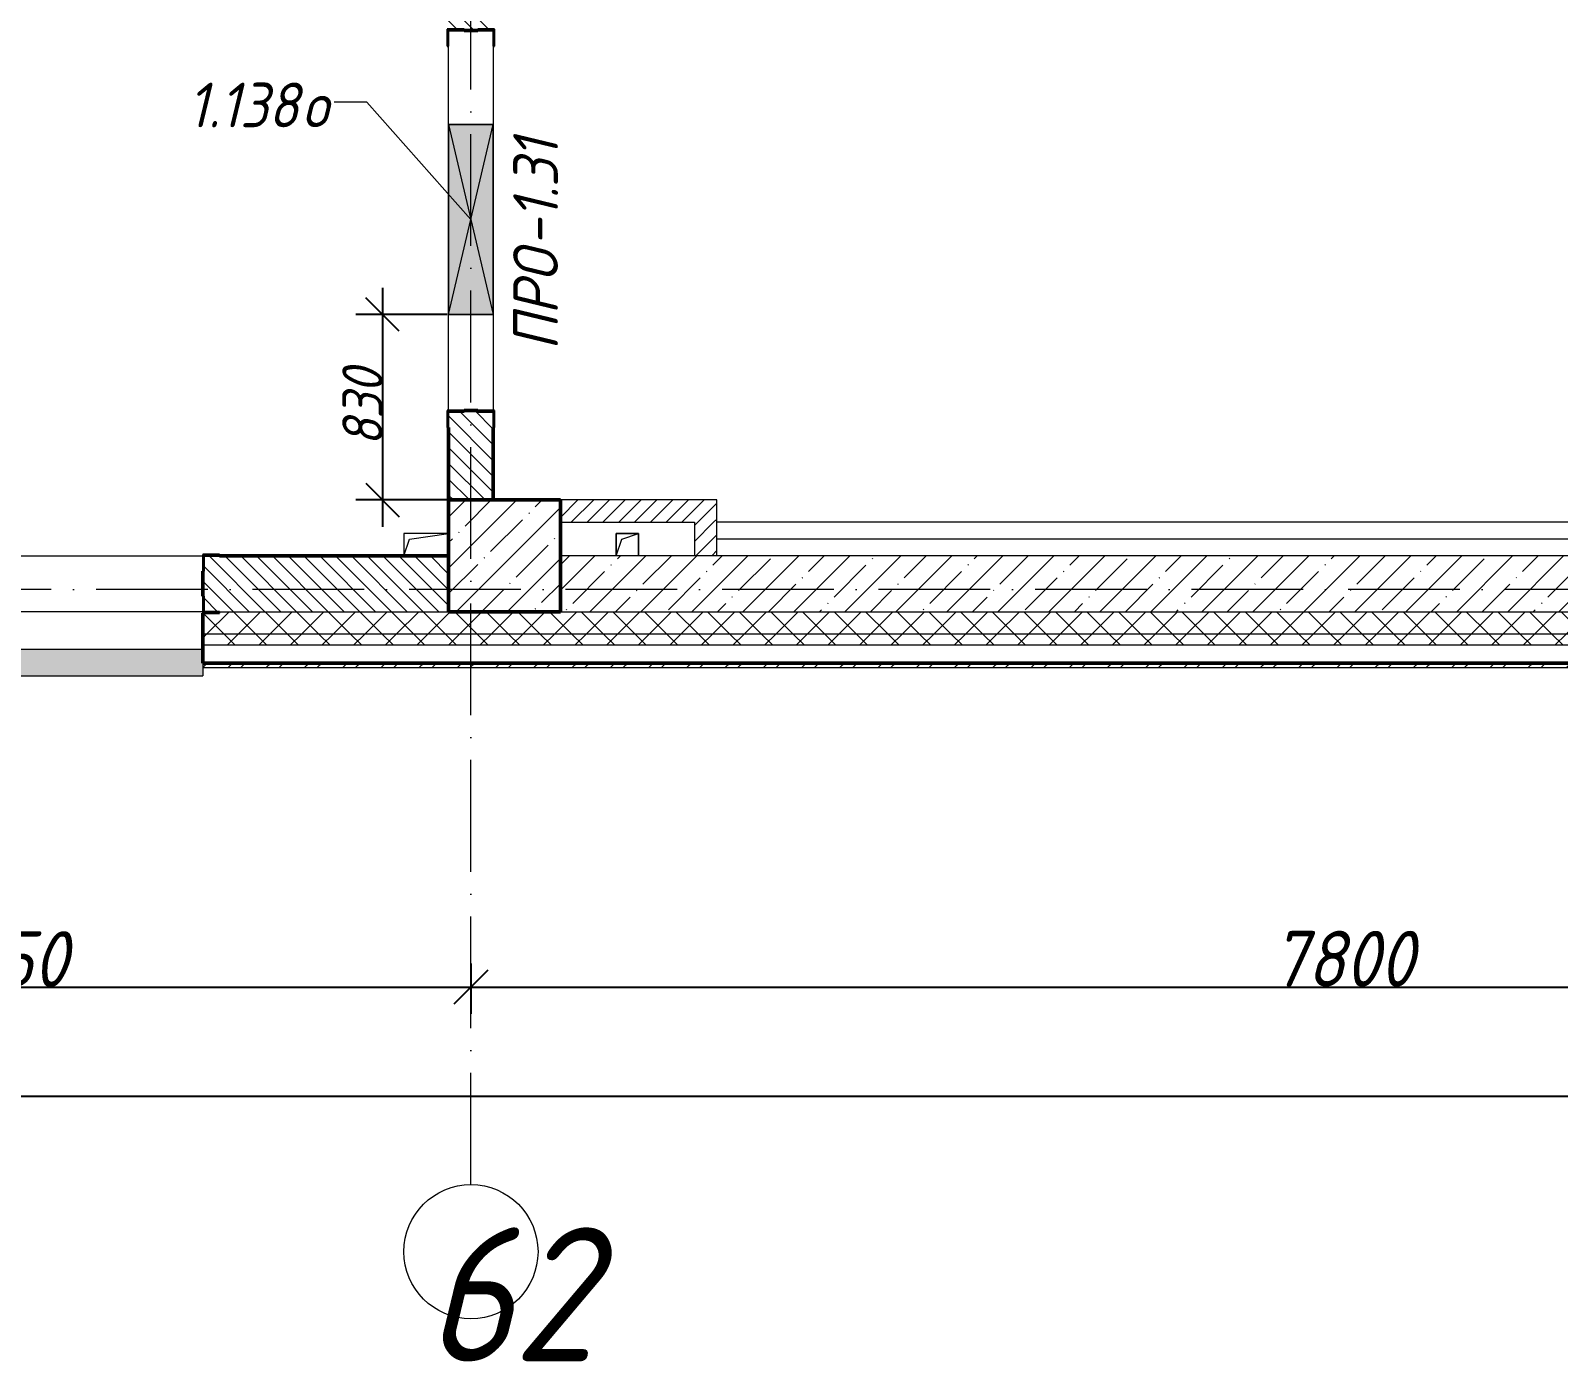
# Model space of a CAD drawing. Header units: millimetres. Extents: x -12989 to 629078, y -109036 to 555275.
# Drawn here: x 604393 to 611228, y 260618 to 266573 of the extents above; entities that cross this region are included whole.
import ezdxf

# ---------------------------------------------------------------- set-up
doc = ezdxf.new("R2010")
doc.units = ezdxf.units.MM
doc.linetypes.add('50_200_ШТРИХ_1Т_ш5_п1_п1_', pattern=[700, 500, -100, 0, -100])
for name, color, linetype, lineweight in [('A-____-____-DIMS', 7, 'Continuous', 9), ('A-DETL-____-OTLN-4', 7, 'Continuous', 18), ('A-DETL-GENF-OTLN', 7, 'Continuous', 9), ('A-FLOR-____-OTLN', 7, 'Continuous', 9), ('A-GENM-____-IDEN', 7, 'Continuous', 9), ('A-GENM-____-MCUT', 7, 'Continuous', 25), ('A-GENM-____-OTLN', 7, 'Continuous', 9), ('A-GENM-____-OTLN-1', 7, 'Continuous', 25), ('A-GLAZ-____-IDEN', 7, 'Continuous', 9), ('A-GLAZ-____-OTLN', 7, 'Continuous', 9), ('A-WALL-____-MCUT-1', 7, 'Continuous', 9), ('A-WALL-____-MCUT-2', 7, 'Continuous', 50), ('A-WALL-____-MCUT-3', 7, 'Continuous', 9), ('A-WALL-____-OTLN', 7, 'Continuous', 9), ('A-WALL-____-PATT-1', 7, 'Continuous', 9), ('A-WALL-FNSH-MCUT-1', 7, 'Continuous', 9), ('I-WALL-____-OTLN', 7, 'Continuous', 9), ('S-COLS-____-MCUT', 7, 'Continuous', 50), ('S-COLS-____-OTLN', 7, 'Continuous', 9), ('S-GRID-____-IDEN', 7, 'Continuous', 9), ('S-GRID-____-OTLN-1', 7, '50_200_ШТРИХ_1Т_ш5_п1_п1_', 9)]:
    doc.layers.add(name, color=color, linetype=linetype, lineweight=lineweight)
doc.layers.add('A-GLAZ-____-OTLN-1', color=7, linetype='Continuous', lineweight=9, true_color=0xc0c0c0)
doc.styles.add('ISOCPEUR_I', font='isocpeui.ttf', dxfattribs={"width": 0.9, "height": 2.5})
doc.styles.add('ISOCPEUR_I_10', font='isocpeui.ttf', dxfattribs={"width": 0.9, "height": 180})
doc.styles.add('ISOCPEUR_I_9', font='isocpeui.ttf', dxfattribs={"width": 0.9, "height": 250})
doc.dimstyles.new('ISO-1_8_0_9К_СРЕДНИЙ_Кладочные_3', dxfattribs={"dimscale": 304.8, "dimtxt": 179.276612, "dimasz": 0.492126, "dimexe": 0.393701, "dimexo": 0, "dimgap": 0, "dimtad": 1, "dimdec": 3, "dimrnd": 0.001, "dimdsep": 46, "dimtxsty": 'ISOCPEUR_I_10', "dimblk1": 'OBLIQUE', "dimblk2": 'OBLIQUE', "dimsah": 1, "dimcen": 0.09, "dimdle": 0.393701, "dimazin": 0, "dimtfac": 1, "dimtdec": 4, "dimtix": 1, "dimtmove": 0, "dimatfit": 3, "dimfxl": 1, "dimtvp": 1, "dimtolj": 1, "dimtzin": 0, "dimarcsym": 2})
doc.dimstyles.new('ISO-2_5_0_9К_БОЛЬШОЙ_ОСИ', dxfattribs={"dimscale": 304.8, "dimtxt": 248.995294, "dimasz": 0.492126, "dimexe": 0.393701, "dimexo": 0, "dimgap": 0, "dimtad": 1, "dimdec": 0, "dimzin": 0, "dimdsep": 46, "dimtxsty": 'ISOCPEUR_I_9', "dimblk1": 'OBLIQUE', "dimblk2": 'OBLIQUE', "dimsah": 1, "dimcen": 0.09, "dimdle": 0.393701, "dimazin": 0, "dimtfac": 1, "dimtdec": 4, "dimtix": 1, "dimtmove": 0, "dimatfit": 3, "dimfxl": 1, "dimtvp": 1, "dimtolj": 1, "dimtzin": 0, "dimarcsym": 2})
pattern_1 = [(135, (513013.31, 265891.49), (-35.35534, -35.35534), [])]
pattern_2 = [(45, (513013.31, 265891.49), (-35.35534, 35.35534), [])]
pattern_3 = [(45, (513013.31, 265891.49), (-70.71068, 70.71068), []), (135, (513013.31, 265891.49), (-70.71068, -70.71068), [])]

# ---------------------------------------------------------------- blocks, each defined once
blk = doc.blocks.new('BSC_Колонна _Прямоугольная - 500х500-V28-АР1_План отверстий 1 этажа в осях 1-64_А-ГГ')
at = {"layer": 'S-COLS-____-OTLN'}
h = blk.add_hatch(dxfattribs=at)
h.set_pattern_fill('FP_60', color=256, style=0, pattern_type=2)
h.set_pattern_definition([(45, (-93500, 1668.96), (-114.04925, 114.04925), []), (45, (-93385.95, 1668.96), (-114.04925, 114.04925), [201.613, -40.323, 3.353, -36.97])])
h.paths.add_polyline_path([(-250, -250), (250, -250), (250, 250), (-250, 250)], flags=0)
at = {"layer": 'S-COLS-____-MCUT'}
for p, q in [((250, 250), (-250, 250)), ((-250, 250), (-250, -250)), ((250, -250), (250, 250)), ((-250, -250), (250, -250))]:
    blk.add_line(p, q, dxfattribs=at)
blk = doc.blocks.new('Фахверк_СКБ_Уголок - 200_4010-27904266-АР1_План отверстий 1 этажа в осях 1-64_А-ГГ')
at = {"layer": 'A-GENM-____-MCUT'}
for p, q in [((125, 156), (50, 156)), ((50, 156), (50, 150)), ((50, 150), (119, 150)), ((119, 150), (119, 81)), ((125, 81), (125, 156)), ((119, 81), (125, 81)), ((125, 19), (119, 19)), ((119, 19), (119, -50)), ((125, -56), (125, 19)), ((119, -50), (50, -50)), ((50, -50), (50, -56)), ((50, -56), (125, -56))]:
    blk.add_line(p, q, dxfattribs=at)
blk = doc.blocks.new('Фахверк_СКБ_Уголок - 250_2700-27497298-АР1_План отверстий 1 этажа в осях 1-64_А-ГГ')
at = {"layer": 'A-GENM-____-MCUT'}
for p, q in [((200, 181), (125, 181)), ((125, 181), (125, 106)), ((131, 106), (131, 175)), ((131, 175), (200, 175)), ((200, 175), (200, 181)), ((125, 106), (131, 106)), ((131, -6), (125, -6)), ((125, -6), (125, -81)), ((131, -75), (131, -6)), ((125, -81), (200, -81)), ((200, -75), (131, -75)), ((200, -81), (200, -75))]:
    blk.add_line(p, q, dxfattribs=at)
blk = doc.blocks.new('154_Стойка_СКБ_Уголок - СМ-2530_200-28346319-АР1_План отверстий 1 этажа в осях 1-64_А-ГГ')
at = {"layer": 'A-GENM-____-MCUT'}
for p, q in [((125, 156), (125, 81)), ((200, 156), (125, 156)), ((131, 81), (131, 150)), ((131, 150), (200, 150)), ((200, 150), (200, 156)), ((125, 81), (131, 81)), ((131, 19), (125, 19)), ((125, 19), (125, -56)), ((131, -50), (131, 19)), ((125, -56), (200, -56)), ((200, -50), (131, -50)), ((200, -56), (200, -50))]:
    blk.add_line(p, q, dxfattribs=at)
blk = doc.blocks.new('AR_Отверстие прямоугольное _в плите_ - AR_Отверстие прямоугольное _в плите_-30459868-АР1_План отверстий 1 этажа в осях 1-64_А-ГГ')
at = {"layer": 'A-GENM-____-OTLN'}
for p, q in [((50, 50), (-50, 50)), ((-50, 50), (-50, -50)), ((-50, -50), (-25, 25)), ((-25, 25), (50, 50)), ((50, -50), (50, 50))]:
    blk.add_line(p, q, dxfattribs=at)
blk = doc.blocks.new('AR_Отверстие прямоугольное _в плите_ - AR_Отверстие прямоугольное _в плите_-30511715-АР1_План отверстий 1 этажа в осях 1-64_А-ГГ')
at = {"layer": 'A-GENM-____-OTLN'}
for p, q in [((100, 50), (-100, 50)), ((-100, 50), (-100, -50)), ((-100, -50), (-75, 25)), ((-75, 25), (100, 50))]:
    blk.add_line(p, q, dxfattribs=at)
blk = doc.blocks.new('Отлив_СКБ - Отлив витража_120_НВФ-V210-АР1_План отверстий 1 этажа в осях 1-64_А-ГГ')
at = {"layer": 'A-GLAZ-____-OTLN-1'}
for points in [[(0, -2), (1800, -2), (1800, 0), (0, 0)], [(51.1, -120), (1800, -120), (1800, -2), (0, -2), (0, -120)]]:
    blk.add_hatch(color=256, dxfattribs=at).paths.add_polyline_path(points, flags=0)
at = {"layer": 'A-GLAZ-____-OTLN'}
for p, q in [((0, 0), (1800, 0)), ((1800, -2), (0, -2)), ((0, -120), (0, -83)), ((0, -120), (1800, -120)), ((1800, -83), (1800, -120))]:
    blk.add_line(p, q, dxfattribs=at)
blk = doc.blocks.new('AR_Отверстие прямоугольное _в стене_ - AR_Отверстие прямоугольное _в стене__ОВ-36752766-АР1_План отверстий 1 этажа в осях 1-64_А-ГГ')
at = {"layer": 'A-GLAZ-____-OTLN'}
blk.add_hatch(color=256, dxfattribs=at).paths.add_polyline_path([(-425, -100), (425, -100), (425, 100), (-425, 100)], flags=0)
at = {"layer": 'A-DETL-GENF-OTLN'}
for p, q in [((-425, -100), (-425, 100)), ((-425, 100), (425, 100)), ((425, 100), (-425, -100)), ((-425, 100), (425, -100)), ((425, 100), (-425, 100)), ((-425, 100), (-425, -100)), ((425, 100), (425, -100)), ((425, -100), (425, 100)), ((425, -100), (-425, -100)), ((-425, -100), (425, -100))]:
    blk.add_line(p, q, dxfattribs=at)
blk = doc.blocks.new('Ось сетки - Круг_Ø6_00__ISO-2_5_0_9K_-25732049-АР1_План отверстий 1 этажа в осях 1-64_А-ГГ')
at = {"layer": 'S-GRID-____-IDEN'}
blk.add_circle((0, 0), 3, dxfattribs=at)
blk = doc.blocks.new('_Oblique')
at = {"color": 0, "linetype": 'ByBlock', "lineweight": -2}
blk.add_line((-0.5, -0.5), (0.5, 0.5), dxfattribs=at)
blk = doc.blocks.new('*D5761')
at = {"layer": 'A-____-____-DIMS', "color": 0, "lineweight": -2, "transparency": 16777216}
for p, q in [((602113.3, 262399), (602113.3, 262173)), ((606363.3, 262399), (606363.3, 262173)), ((601993.3, 262293), (606483.3, 262293))]:
    blk.add_line(p, q, dxfattribs=at)
at = {"layer": 'Defpoints', "color": 0, "transparency": 16777216}
for p in [(602113.3, 262399), (606363.3, 262399), (606363.3, 262293)]:
    blk.add_point(p, dxfattribs=at)
at = {"layer": 'A-____-____-DIMS', "color": 0, "lineweight": -2, "transparency": 16777216, "xscale": 150, "yscale": 150, "zscale": 150, "rotation": 180}
blk.add_blockref('_Oblique', (602113.3, 262293), dxfattribs=at)
at = {"layer": 'A-____-____-DIMS', "color": 0, "lineweight": -2, "transparency": 16777216, "xscale": 150, "yscale": 150, "zscale": 150}
blk.add_blockref('_Oblique', (606363.3, 262293), dxfattribs=at)
at = {"layer": 'A-____-____-DIMS', "color": 0, "transparency": 16777216, "insert": (604238.3, 262418), "char_height": 250, "width": 781.462, "attachment_point": 5, "style": 'ISOCPEUR_I_9'}
blk.add_mtext('\\A1;4250', dxfattribs=at)
blk = doc.blocks.new('*D5762')
at = {"layer": 'A-____-____-DIMS', "color": 0, "lineweight": -2, "transparency": 16777216}
for p, q in [((606363.3, 262399), (606363.3, 262173)), ((614163.3, 262399), (614163.3, 262173)), ((606243.3, 262293), (614283.3, 262293))]:
    blk.add_line(p, q, dxfattribs=at)
at = {"layer": 'Defpoints', "color": 0, "transparency": 16777216}
for p in [(606363.3, 262399), (614163.3, 262399), (614163.3, 262293)]:
    blk.add_point(p, dxfattribs=at)
at = {"layer": 'A-____-____-DIMS', "color": 0, "lineweight": -2, "transparency": 16777216, "xscale": 150, "yscale": 150, "zscale": 150, "rotation": 180}
blk.add_blockref('_Oblique', (606363.3, 262293), dxfattribs=at)
at = {"layer": 'A-____-____-DIMS', "color": 0, "lineweight": -2, "transparency": 16777216, "xscale": 150, "yscale": 150, "zscale": 150}
blk.add_blockref('_Oblique', (614163.3, 262293), dxfattribs=at)
at = {"layer": 'A-____-____-DIMS', "color": 0, "transparency": 16777216, "insert": (610263.3, 262419.6), "char_height": 250, "width": 758.478, "attachment_point": 5, "style": 'ISOCPEUR_I_9'}
blk.add_mtext('\\A1;7800', dxfattribs=at)
blk = doc.blocks.new('*D5763')
at = {"layer": 'A-____-____-DIMS', "color": 0, "lineweight": -2, "transparency": 16777216}
for p, q in [((510663.3, 261910.8), (510663.3, 261684.8)), ((614163.3, 261910.8), (614163.3, 261684.8)), ((510543.3, 261804.8), (614283.3, 261804.8))]:
    blk.add_line(p, q, dxfattribs=at)
at = {"layer": 'Defpoints', "color": 0, "transparency": 16777216}
for p in [(510663.3, 261910.8), (614163.3, 261910.8), (614163.3, 261804.8)]:
    blk.add_point(p, dxfattribs=at)
at = {"layer": 'A-____-____-DIMS', "color": 0, "lineweight": -2, "transparency": 16777216, "xscale": 150, "yscale": 150, "zscale": 150, "rotation": 180}
blk.add_blockref('_Oblique', (510663.3, 261804.8), dxfattribs=at)
at = {"layer": 'A-____-____-DIMS', "color": 0, "lineweight": -2, "transparency": 16777216, "xscale": 150, "yscale": 150, "zscale": 150}
blk.add_blockref('_Oblique', (614163.3, 261804.8), dxfattribs=at)
at = {"layer": 'A-____-____-DIMS', "color": 0, "transparency": 16777216, "insert": (562413.3, 261929.8), "char_height": 250, "width": 1080.257, "attachment_point": 5, "style": 'ISOCPEUR_I_9'}
blk.add_mtext('\\A1;103500', dxfattribs=at)
blk = doc.blocks.new('*D5843')
at = {"layer": 'A-____-____-DIMS', "color": 0, "lineweight": -2, "transparency": 16777216}
for p, q in [((605967.9, 265422.5), (605967.9, 264352.5)), ((606257.3, 265302.5), (605847.9, 265302.5)), ((606263.3, 264472.5), (605847.9, 264472.5))]:
    blk.add_line(p, q, dxfattribs=at)
at = {"layer": 'Defpoints', "color": 0, "transparency": 16777216}
for p in [(606257.3, 265302.5), (605967.9, 264472.5), (606263.3, 264472.5)]:
    blk.add_point(p, dxfattribs=at)
at = {"layer": 'A-____-____-DIMS', "color": 0, "lineweight": -2, "transparency": 16777216, "xscale": 150, "yscale": 150, "zscale": 150}
for p, rotation in [((605967.9, 265302.5), 90), ((605967.9, 264472.5), 270)]:
    blk.add_blockref('_Oblique', p, dxfattribs=dict(at, rotation=rotation))
at = {"layer": 'A-____-____-DIMS', "color": 0, "transparency": 16777216, "insert": (605877.9, 264887.5), "char_height": 180, "width": 409.578, "attachment_point": 5, "rotation": 90, "style": 'ISOCPEUR_I_10'}
blk.add_mtext('\\A1;830', dxfattribs=at)

msp = doc.modelspace()

# ---------------------------------------------------------------- hatches: boundary and pattern name
at = {"layer": 'A-WALL-____-PATT-1'}
h = msp.add_hatch(dxfattribs=at)
h.set_pattern_fill('FP_6', color=256, style=0, pattern_type=2)
h.set_pattern_definition(pattern_1)
h.paths.add_polyline_path([(606463.3109, 264472.5335), (606463.3109, 264866.5335), (606394.3109, 264866.5335), (606394.3109, 264872.5335), (606332.3109, 264872.5335), (606332.3109, 264866.5335), (606263.3109, 264866.5335), (606263.3109, 264472.5335), (606332.3109, 264472.5335)], flags=0)
h.paths.add_polyline_path([(606463.3109, 266578.5335), (606463.3109, 266972.5335), (606263.3109, 266972.5335), (606263.3109, 266578.5335), (606423.3109, 266578.5335)], flags=0)
h = msp.add_hatch(dxfattribs=at)
h.set_pattern_fill('FP_5', color=256, style=0, pattern_type=2)
h.set_pattern_definition(pattern_2)
h.paths.add_polyline_path([(607363.3109, 264372.5335), (607463.3109, 264372.5335), (607463.3109, 264472.5335), (606763.3109, 264472.5335), (606763.3109, 264372.5335)], flags=0)
h = msp.add_hatch(dxfattribs=at)
h.set_pattern_fill('FP_5', color=256, style=0, pattern_type=2)
h.set_pattern_definition(pattern_2)
h.paths.add_polyline_path([(607463.3109, 264222.5335), (607463.3109, 264372.5335), (607363.3109, 264372.5335), (607363.3109, 264222.5335)], flags=0)
h = msp.add_hatch(dxfattribs=at)
h.set_pattern_fill('FP_6', color=256, style=0, pattern_type=2)
h.set_pattern_definition(pattern_1)
h.paths.add_polyline_path([(605169.3109, 263972.5335), (606263.3109, 263972.5335), (606263.3109, 264222.5335), (605169.3109, 264222.5335), (605169.3109, 264153.5335), (605163.3109, 264153.5335), (605163.3109, 264041.5335), (605169.3109, 264041.5335), (605169.3109, 263973.8972)], flags=0)
h.paths.add_polyline_path([(603139.0395, 263972.5335), (603357.3109, 263972.5335), (603357.3109, 264041.5335), (603363.3109, 264041.5335), (603363.3109, 264153.5335), (603357.3109, 264153.5335), (603357.3109, 264222.5335), (602513.3109, 264222.5335), (602513.3109, 263972.5335)], flags=0)
h = msp.add_hatch(dxfattribs=at)
h.set_pattern_fill('FP_27', color=256, style=0, pattern_type=2)
h.set_pattern_definition([(45, (513013.31, 265891.49), (-114.04925, 114.04925), []), (45, (513127.36, 265891.49), (-114.04925, 114.04925), [201.612, -40.322, 3.353, -36.97])])
h.paths.add_polyline_path([(613743.8252, 263972.5335), (613763.3109, 263972.5335), (613763.3109, 264222.5335), (606763.3109, 264222.5335), (606763.3109, 263972.5335), (611976.3609, 263972.5335)], flags=0)
h = msp.add_hatch(dxfattribs=at)
h.set_pattern_fill('FP_1', color=256, style=0, pattern_type=2)
h.set_pattern_definition(pattern_3)
h.paths.add_polyline_path([(613743.8252, 263872.5335), (614263.3109, 263872.5335), (614263.3109, 263972.5335), (605238.3109, 263972.5335), (605238.3109, 263966.5335), (605163.3109, 263966.5335), (605163.3109, 263872.5335), (611976.3609, 263872.5335)], flags=0)
h.paths.add_polyline_path([(603139.0395, 263872.5335), (603363.3109, 263872.5335), (603363.3109, 263966.5335), (603288.3109, 263966.5335), (603288.3109, 263972.5335), (598513.3109, 263972.5335), (598513.3109, 263872.5335), (602255.3073, 263872.5335)], flags=0)
h.paths.add_polyline_path([(597113.3109, 263872.5335), (597113.3109, 263972.5335), (596513.3109, 263972.5335), (596513.3109, 263872.5335)], flags=0)
h.paths.add_polyline_path([(594413.3109, 263872.5335), (594413.3109, 263972.5335), (593288.3109, 263972.5335), (593288.3109, 263966.5335), (593213.3109, 263966.5335), (593213.3109, 263872.5335), (594301.718, 263872.5335)], flags=0)
h.paths.add_polyline_path([(591413.3109, 263872.5335), (591413.3109, 263966.5335), (591338.3109, 263966.5335), (591338.3109, 263972.5335), (590288.3109, 263972.5335), (590288.3109, 263966.5335), (590213.3109, 263966.5335), (590213.3109, 263872.5335), (590766.7895, 263872.5335)], flags=0)
h.paths.add_polyline_path([(587288.3109, 263872.5335), (588413.3109, 263872.5335), (588413.3109, 263972.5335), (587288.3109, 263972.5335), (587288.3109, 263966.5335), (587213.3109, 263966.5335), (587213.3109, 263872.5335), (587231.8609, 263872.5335)], flags=0)
h.paths.add_polyline_path([(585413.3109, 263872.5335), (585413.3109, 263972.5335), (584088.3109, 263972.5335), (584088.3109, 263966.5335), (584013.3109, 263966.5335), (584013.3109, 263872.5335), (584580.6645, 263872.5335)], flags=0)
h.paths.add_polyline_path([(581929.468, 263872.5335), (582213.3109, 263872.5335), (582213.3109, 263966.5335), (582138.3109, 263966.5335), (582138.3109, 263972.5335), (581088.3109, 263972.5335), (581088.3109, 263966.5335), (581013.3109, 263966.5335), (581013.3109, 263872.5335), (581863.3109, 263872.5335)], flags=0)
h.paths.add_polyline_path([(575743.343, 263872.5335), (576213.3109, 263872.5335), (576213.3109, 263966.5335), (576138.3109, 263966.5335), (576138.3109, 263972.5335), (575088.3109, 263972.5335), (575088.3109, 263966.5335), (575013.3109, 263966.5335), (575013.3109, 263872.5335), (575363.3109, 263872.5335)], flags=0)
h.paths.add_polyline_path([(573213.3109, 263872.5335), (573213.3109, 263966.5335), (573138.3109, 263966.5335), (573138.3109, 263972.5335), (572088.3109, 263972.5335), (572088.3109, 263966.5335), (572013.3109, 263966.5335), (572013.3109, 263872.5335), (573092.1466, 263872.5335)], flags=0)
h.paths.add_polyline_path([(569557.218, 263872.5335), (570213.3109, 263872.5335), (570213.3109, 263966.5335), (570138.3109, 263966.5335), (570138.3109, 263972.5335), (569088.3109, 263972.5335), (569088.3109, 263966.5335), (569013.3109, 263966.5335), (569013.3109, 263872.5335), (569088.3109, 263872.5335)], flags=0)
h.paths.add_polyline_path([(566906.0216, 263872.5335), (567213.3109, 263872.5335), (567213.3109, 263966.5335), (567138.3109, 263966.5335), (567138.3109, 263972.5335), (566088.3109, 263972.5335), (566088.3109, 263966.5335), (566013.3109, 263966.5335), (566013.3109, 263872.5335), (566863.3109, 263872.5335)], flags=0)
h.paths.add_polyline_path([(563363.3109, 263872.5335), (564213.3109, 263872.5335), (564213.3109, 263966.5335), (564138.3109, 263966.5335), (564138.3109, 263972.5335), (563088.3109, 263972.5335), (563088.3109, 263966.5335), (563013.3109, 263966.5335), (563013.3109, 263872.5335), (563088.3109, 263872.5335)], flags=0)
h.paths.add_polyline_path([(561207.3109, 263872.5335), (561213.3109, 263872.5335), (561213.3109, 263966.5335), (561138.3109, 263966.5335), (561138.3109, 263972.5335), (560088.3109, 263972.5335), (560088.3109, 263966.5335), (560013.3109, 263966.5335), (560013.3109, 263872.5335), (561138.3109, 263872.5335)], flags=0)
h.paths.add_polyline_path([(558068.7002, 263872.5335), (558213.3109, 263872.5335), (558213.3109, 263966.5335), (558138.3109, 263966.5335), (558138.3109, 263972.5335), (557088.3109, 263972.5335), (557088.3109, 263966.5335), (557013.3109, 263966.5335), (557013.3109, 263872.5335), (557863.3109, 263872.5335)], flags=0)
h.paths.add_polyline_path([(555138.3109, 263872.5335), (555213.3109, 263872.5335), (555213.3109, 263966.5335), (555138.3109, 263966.5335), (555138.3109, 263972.5335), (554088.3109, 263972.5335), (554088.3109, 263966.5335), (554013.3109, 263966.5335), (554013.3109, 263872.5335), (554863.3109, 263872.5335)], flags=0)
h.paths.add_polyline_path([(551882.5751, 263872.5335), (552213.3109, 263872.5335), (552213.3109, 263966.5335), (552138.3109, 263966.5335), (552138.3109, 263972.5335), (551348.3109, 263972.5335), (551348.3109, 263872.5335), (551863.3109, 263872.5335)], flags=0)
h.paths.add_polyline_path([(551328.3109, 263872.5335), (551328.3109, 263972.5335), (550809.3109, 263972.5335), (550809.3109, 263872.5335), (550998.843, 263872.5335)], flags=0)
h.paths.add_polyline_path([(539510.3251, 263872.5335), (540013.3109, 263872.5335), (540013.3109, 263966.5335), (539938.3109, 263966.5335), (539938.3109, 263972.5335), (538809.3109, 263972.5335), (538809.3109, 263872.5335)], flags=0)
h.paths.add_polyline_path([(536938.3109, 263872.5335), (537013.3109, 263872.5335), (537013.3109, 263966.5335), (536938.3109, 263966.5335), (536938.3109, 263972.5335), (535888.3109, 263972.5335), (535888.3109, 263966.5335), (535813.3109, 263966.5335), (535813.3109, 263972.5335), (535809.3109, 263972.5335), (535809.3109, 263872.5335), (535975.3966, 263872.5335)], flags=0)
h.paths.add_polyline_path([(534013.3109, 263872.5335), (534013.3109, 263966.5335), (533938.3109, 263966.5335), (533938.3109, 263972.5335), (532809.3109, 263972.5335), (532809.3109, 263872.5335), (533324.2001, 263872.5335)], flags=0)
h.paths.add_polyline_path([(531013.3109, 263872.5335), (531013.3109, 263966.5335), (530938.3109, 263966.5335), (530938.3109, 263972.5335), (529809.3109, 263972.5335), (529809.3109, 263872.5335), (530673.0037, 263872.5335)], flags=0)
h.paths.add_polyline_path([(527413.3109, 263872.5335), (528013.3109, 263872.5335), (528013.3109, 263966.5335), (527938.3109, 263966.5335), (527938.3109, 263972.5335), (526888.3109, 263972.5335), (526888.3109, 263966.5335), (526813.3109, 263966.5335), (526813.3109, 263972.5335), (526809.3109, 263972.5335), (526809.3109, 263872.5335), (527138.0751, 263872.5335)], flags=0)
h.paths.add_polyline_path([(525807.3109, 263872.5335), (525813.3109, 263872.5335), (525813.3109, 263966.5335), (525738.3109, 263966.5335), (525738.3109, 263972.5335), (520488.3109, 263972.5335), (520488.3109, 263966.5335), (520413.3109, 263966.5335), (520413.3109, 263872.5335), (525738.3109, 263872.5335)], flags=0)
h.paths.add_polyline_path([(518300.7537, 263872.5335), (519417.3109, 263872.5335), (519417.3109, 263972.5335), (519413.3109, 263972.4447), (519413.3109, 263966.5335), (519338.3109, 263966.5335), (519338.3109, 263972.5335), (514913.3109, 263972.5335), (514913.3109, 263872.5335), (516533.2894, 263872.5335)], flags=0)
h.paths.add_polyline_path([(513513.3109, 263872.5335), (513513.3109, 263972.5335), (512913.3109, 263972.5335), (512913.3109, 263872.5335), (512998.3608, 263872.5335)], flags=0)
h.paths.add_polyline_path([(510563.3109, 263872.5335), (510813.3109, 263872.5335), (510813.3109, 263972.5335), (510563.3109, 263972.5335)], flags=0)
h = msp.add_hatch(dxfattribs=at)
h.set_pattern_fill('FP_1', color=256, style=0, pattern_type=2)
h.set_pattern_definition(pattern_3)
h.paths.add_polyline_path([(613743.8252, 263822.5335), (614363.3109, 263822.5335), (614363.3109, 263872.5335), (605163.3109, 263872.5335), (605163.3109, 263822.5335), (611976.3609, 263822.5335)], flags=0)
h.paths.add_polyline_path([(602255.3073, 263822.5335), (603363.3109, 263822.5335), (603363.3109, 263872.5335), (598513.3109, 263872.5335), (598513.3109, 263822.5335), (601371.5752, 263822.5335)], flags=0)
h.paths.add_polyline_path([(596513.3109, 263822.5335), (597113.3109, 263822.5335), (597113.3109, 263872.5335), (596513.3109, 263872.5335)], flags=0)
h.paths.add_polyline_path([(593213.3109, 263822.5335), (594413.3109, 263822.5335), (594413.3109, 263872.5335), (593213.3109, 263872.5335)], flags=0)
h.paths.add_polyline_path([(590766.7895, 263822.5335), (591413.3109, 263822.5335), (591413.3109, 263872.5335), (590213.3109, 263872.5335), (590213.3109, 263822.5335)], flags=0)
h.paths.add_polyline_path([(587231.8609, 263822.5335), (588413.3109, 263822.5335), (588413.3109, 263872.5335), (587213.3109, 263872.5335), (587213.3109, 263822.5335)], flags=0)
h.paths.add_polyline_path([(585413.3109, 263822.5335), (585413.3109, 263872.5335), (584013.3109, 263872.5335), (584013.3109, 263822.5335), (584580.6645, 263822.5335)], flags=0)
h.paths.add_polyline_path([(582213.3109, 263822.5335), (582213.3109, 263872.5335), (581013.3109, 263872.5335), (581013.3109, 263822.5335), (581929.468, 263822.5335)], flags=0)
h.paths.add_polyline_path([(575013.3109, 263822.5335), (576213.3109, 263822.5335), (576213.3109, 263872.5335), (575013.3109, 263872.5335)], flags=0)
h.paths.add_polyline_path([(573213.3109, 263822.5335), (573213.3109, 263872.5335), (572013.3109, 263872.5335), (572013.3109, 263822.5335), (573092.1466, 263822.5335)], flags=0)
h.paths.add_polyline_path([(569557.218, 263822.5335), (570213.3109, 263822.5335), (570213.3109, 263872.5335), (569013.3109, 263872.5335), (569013.3109, 263822.5335)], flags=0)
h.paths.add_polyline_path([(567213.3109, 263822.5335), (567213.3109, 263872.5335), (566013.3109, 263872.5335), (566013.3109, 263822.5335), (566906.0216, 263822.5335)], flags=0)
h.paths.add_polyline_path([(564213.3109, 263822.5335), (564213.3109, 263872.5335), (563013.3109, 263872.5335), (563013.3109, 263822.5335), (563371.093, 263822.5335)], flags=0)
h.paths.add_polyline_path([(561213.3109, 263822.5335), (561213.3109, 263872.5335), (560013.3109, 263872.5335), (560013.3109, 263822.5335), (560719.8966, 263822.5335)], flags=0)
h.paths.add_polyline_path([(557013.3109, 263822.5335), (558213.3109, 263822.5335), (558213.3109, 263872.5335), (557013.3109, 263872.5335)], flags=0)
h.paths.add_polyline_path([(554013.3109, 263822.5335), (555213.3109, 263822.5335), (555213.3109, 263872.5335), (554013.3109, 263872.5335)], flags=0)
h.paths.add_polyline_path([(551348.3109, 263822.5335), (552213.3109, 263822.5335), (552213.3109, 263872.5335), (551348.3109, 263872.5335)], flags=0)
h.paths.add_polyline_path([(550809.3109, 263822.5335), (551328.3109, 263822.5335), (551328.3109, 263872.5335), (550809.3109, 263872.5335)], flags=0)
h.paths.add_polyline_path([(539510.3251, 263822.5335), (540013.3109, 263822.5335), (540013.3109, 263872.5335), (538809.3109, 263872.5335), (538809.3109, 263822.5335)], flags=0)
h.paths.add_polyline_path([(535809.3109, 263822.5335), (537013.3109, 263822.5335), (537013.3109, 263872.5335), (535809.3109, 263872.5335)], flags=0)
h.paths.add_polyline_path([(532809.3109, 263822.5335), (534013.3109, 263822.5335), (534013.3109, 263872.5335), (532809.3109, 263872.5335)], flags=0)
h.paths.add_polyline_path([(531013.3109, 263822.5335), (531013.3109, 263872.5335), (529809.3109, 263872.5335), (529809.3109, 263822.5335), (530673.0037, 263822.5335)], flags=0)
h.paths.add_polyline_path([(528013.3109, 263822.5335), (528013.3109, 263872.5335), (526809.3109, 263872.5335), (526809.3109, 263822.5335), (527138.0751, 263822.5335)], flags=0)
h.paths.add_polyline_path([(525370.6108, 263822.5335), (525813.3109, 263822.5335), (525813.3109, 263872.5335), (520413.3109, 263872.5335), (520413.3109, 263822.5335), (523603.1465, 263822.5335)], flags=0)
h.paths.add_polyline_path([(518300.7537, 263822.5335), (519417.3109, 263822.5335), (519417.3109, 263872.5335), (514913.3109, 263872.5335), (514913.3109, 263822.5335), (516533.2894, 263822.5335)], flags=0)
h.paths.add_polyline_path([(513513.3109, 263822.5335), (513513.3109, 263872.5335), (512913.3109, 263872.5335), (512913.3109, 263822.5335), (512998.3608, 263822.5335)], flags=0)
h.paths.add_polyline_path([(510563.3109, 263822.5335), (510813.3109, 263822.5335), (510813.3109, 263872.5335), (510563.3109, 263872.5335)], flags=0)
h = msp.add_hatch(dxfattribs=at)
h.set_pattern_fill('FP_3', color=256, style=0, pattern_type=2)
h.set_pattern_definition([(45, (513013.31, 265891.49), (-85.53659, 85.53659), []), (45, (513070.34, 265891.49), (-85.53659, 85.53659), [])])
h.paths.add_polyline_path([(614493.3109, 263722.5335), (614493.3109, 263742.5335), (605163.3109, 263742.5335), (605163.3109, 263722.5335), (613743.8252, 263722.5335)], flags=0)
h.paths.add_polyline_path([(603139.0395, 263722.5335), (603363.3109, 263722.5335), (603363.3109, 263742.5335), (598513.3109, 263742.5335), (598513.3109, 263722.5335), (602255.3073, 263722.5335)], flags=0)
h.paths.add_polyline_path([(597113.3109, 263722.5335), (597113.3109, 263742.5335), (596513.3109, 263742.5335), (596513.3109, 263722.5335)], flags=0)
h.paths.add_polyline_path([(593213.3109, 263722.5335), (594413.3109, 263722.5335), (594413.3109, 263742.5335), (593213.3109, 263742.5335)], flags=0)
h.paths.add_polyline_path([(591413.3109, 263722.5335), (591413.3109, 263742.5335), (590213.3109, 263742.5335), (590213.3109, 263722.5335), (590766.7895, 263722.5335)], flags=0)
h.paths.add_polyline_path([(588413.3109, 263722.5335), (588413.3109, 263742.5335), (587213.3109, 263742.5335), (587213.3109, 263722.5335), (587231.8609, 263722.5335)], flags=0)
h.paths.add_polyline_path([(585413.3109, 263722.5335), (585413.3109, 263742.5335), (584898.3109, 263742.5335), (584898.3109, 263722.5335)], flags=0)

# ---------------------------------------------------------------- linework, layer by layer
at = {"layer": 'A-DETL-____-OTLN-4'}
for p, q in [((613763.3109, 264372.5335), (607463.3109, 264372.5335)), ((613763.3109, 264297.5335), (607463.3109, 264297.5335))]:
    msp.add_line(p, q, dxfattribs=at)
at = {"layer": 'A-FLOR-____-OTLN'}
for p, q in [((607013.3109, 264322.5335), (607113.3109, 264322.5335)), ((607013.3109, 264222.5335), (607013.3109, 264322.5335)), ((607113.3109, 264322.5335), (607113.3109, 264222.5335))]:
    msp.add_line(p, q, dxfattribs=at)
at = {"layer": 'A-GLAZ-____-IDEN'}
for p, q in [((605898.1237, 266252.3025), (605751.444, 266252.3025)), ((606363.3109, 265727.5335), (605898.1237, 266252.3025))]:
    msp.add_line(p, q, dxfattribs=at)
at = {"layer": 'A-WALL-____-MCUT-1'}
for p, q in [((613763.3109, 264222.5335), (606763.3109, 264222.5335)), ((606763.3109, 263972.5335), (613763.3109, 263972.5335))]:
    msp.add_line(p, q, dxfattribs=at)
at = {"layer": 'A-WALL-____-MCUT-2'}
for p, q in [((606332.3109, 266572.5335), (606394.3109, 266572.5335)), ((606394.3109, 264872.5335), (606332.3109, 264872.5335)), ((606263.3109, 264797.5335), (606263.3109, 264472.5335)), ((606463.3109, 264472.5335), (606463.3109, 264797.5335)), ((606263.3109, 264222.5335), (605238.3109, 264222.5335)), ((605163.3109, 264153.5335), (605163.3109, 264041.5335)), ((605163.3109, 263966.5335), (605163.3109, 263742.5335)), ((605163.3109, 263742.5335), (614493.3109, 263742.5335))]:
    msp.add_line(p, q, dxfattribs=at)
at = {"layer": 'A-WALL-____-MCUT-3'}
for p, q in [((605238.3109, 263972.5335), (606263.3109, 263972.5335)), ((614363.3109, 263872.5335), (605163.3109, 263872.5335)), ((614413.3109, 263822.5335), (605163.3109, 263822.5335))]:
    msp.add_line(p, q, dxfattribs=at)
at = {"layer": 'A-WALL-____-OTLN'}
for p, q in [((603363.3109, 264222.5335), (605163.3109, 264222.5335)), ((605163.3109, 263972.5335), (603363.3109, 263972.5335))]:
    msp.add_line(p, q, dxfattribs=at)
at = {"layer": 'A-WALL-FNSH-MCUT-1'}
for p, q in [((607463.3109, 264472.5335), (606763.3109, 264472.5335)), ((607463.3109, 264222.5335), (607463.3109, 264472.5335)), ((606763.3109, 264372.5335), (607363.3109, 264372.5335)), ((607363.3109, 264372.5335), (607363.3109, 264222.5335)), ((605163.3109, 263742.5335), (605163.3109, 263722.5335)), ((605163.3109, 263722.5335), (614513.3109, 263722.5335))]:
    msp.add_line(p, q, dxfattribs=at)
at = {"layer": 'I-WALL-____-OTLN'}
for p, q in [((606263.3109, 266152.5335), (606263.3109, 266503.5335)), ((606463.3109, 266503.5335), (606463.3109, 266152.5335)), ((606263.3109, 264872.5335), (606263.3109, 265302.5335)), ((606463.3109, 265302.5335), (606463.3109, 264872.5335))]:
    msp.add_line(p, q, dxfattribs=at)
at = {"layer": 'S-GRID-____-OTLN-1'}
for p, q in [((606363.3109, 261408.8852), (606363.3109, 315772.4512)), ((617087.7175, 264072.5335), (508344.5407, 264072.5335)), ((617087.7175, 264072.5335), (508344.5407, 264072.5335))]:
    msp.add_line(p, q, dxfattribs=at)

# ---------------------------------------------------------------- block references
at = {"layer": 'A-GENM-____-OTLN'}
for name, p in [('AR_Отверстие прямоугольное _в плите_ - AR_Отверстие прямоугольное _в плите_-30511715-АР1_План отверстий 1 этажа в осях 1-64_А-ГГ', (606163.3109, 264272.5335)), ('AR_Отверстие прямоугольное _в плите_ - AR_Отверстие прямоугольное _в плите_-30459868-АР1_План отверстий 1 этажа в осях 1-64_А-ГГ', (607063.3109, 264272.5335))]:
    msp.add_blockref(name, p, dxfattribs=at)
at = {"layer": 'A-GENM-____-OTLN-1'}
for name, p, rotation in [('154_Стойка_СКБ_Уголок - СМ-2530_200-28346319-АР1_План отверстий 1 этажа в осях 1-64_А-ГГ', (606313.3109, 266703.5335), 269.9999999999999), ('Фахверк_СКБ_Уголок - 200_4010-27904266-АР1_План отверстий 1 этажа в осях 1-64_А-ГГ', (606413.3109, 264747.5335), 89.9999999999999)]:
    msp.add_blockref(name, p, dxfattribs=dict(at, rotation=rotation))
msp.add_blockref('Фахверк_СКБ_Уголок - 250_2700-27497298-АР1_План отверстий 1 этажа в осях 1-64_А-ГГ', (605038.3109, 264047.5335), dxfattribs=at)
at = {"layer": 'A-GLAZ-____-OTLN', "rotation": 89.9999999999999}
msp.add_blockref('AR_Отверстие прямоугольное _в стене_ - AR_Отверстие прямоугольное _в стене__ОВ-36752766-АР1_План отверстий 1 этажа в осях 1-64_А-ГГ', (606363.3109, 265727.5335), dxfattribs=at)
at = {"layer": 'A-GLAZ-____-OTLN'}
msp.add_blockref('Отлив_СКБ - Отлив витража_120_НВФ-V210-АР1_План отверстий 1 этажа в осях 1-64_А-ГГ', (603363.3109, 263805.5335), dxfattribs=at)
at = {"layer": 'S-COLS-____-OTLN'}
msp.add_blockref('BSC_Колонна _Прямоугольная - 500х500-V28-АР1_План отверстий 1 этажа в осях 1-64_А-ГГ', (606513.3109, 264222.5335), dxfattribs=at)
at = {"layer": 'S-GRID-____-IDEN', "xscale": 99.99999999999993, "yscale": 99.99999999999993, "zscale": 99.99999999999993}
msp.add_blockref('Ось сетки - Круг_Ø6_00__ISO-2_5_0_9K_-25732049-АР1_План отверстий 1 этажа в осях 1-64_А-ГГ', (606363.3109, 261108.8852), dxfattribs=at)

# ---------------------------------------------------------------- texts
at = {"layer": 'A-GENM-____-IDEN', "char_height": 200, "attachment_point": 1, "rotation": 90, "style": 'ISOCPEUR_I_9'}
for s, insert, width in [('-1.31', (606552.7421, 265606.8287), 620.506125), ('ПРО', (606552.7421, 265142.485), 562.784625)]:
    msp.add_mtext(s, dxfattribs=dict(at, insert=insert, width=width))
at = {"layer": 'A-GLAZ-____-IDEN', "char_height": 200, "attachment_point": 1, "style": 'ISOCPEUR_I_9'}
for s, insert, width in [('1.138', (605096.5908, 266339.9171), 620.506125), ('\\fISOCPEUR|b0|i1|c204|p34|;\\W.9;о', (605608.5595, 266339.9171), 158.734125)]:
    msp.add_mtext(s, dxfattribs=dict(at, insert=insert, width=width))
at = {"layer": 'S-GRID-____-IDEN', "insert": (606158.3826, 261217.6599), "char_height": 600, "width": 404.0505, "attachment_point": 1, "style": 'ISOCPEUR_I'}
msp.add_mtext('62', dxfattribs=at)

# ---------------------------------------------------------------- dimensions: what is measured, and where the dimension line sits
at = {"layer": 'A-____-____-DIMS'}
dim = msp.add_linear_dim(base=(605967.9012, 264472.5335), p1=(606257.3109, 265302.5335), p2=(606263.3109, 264472.5335), angle=90, dimstyle='ISO-1_8_0_9К_СРЕДНИЙ_Кладочные_3', override={"dimpost": '<>', "dimfxl": 830.021686}, dxfattribs=at)
dim.commit()
dim.dimension.update_dxf_attribs({"geometry": '*D5843', "text_midpoint": (605877.9012, 264887.5335)})
for base, p1, p2, override, picture, middle in [((606363.3109, 262292.9686), (602113.3109, 262399.0346), (606363.3109, 262399.0346), {"dimpost": '<>', "dimfxl": 4250}, '*D5761', (604238.3109, 262417.9686)), ((614163.3109, 262292.9686), (606363.3109, 262399.0346), (614163.3109, 262399.0346), {"dimpost": '<>', "dimfxl": 7800}, '*D5762', (610263.3109, 262419.5784)), ((614163.3109, 261804.7615), (510663.3109, 261910.8275), (614163.3109, 261910.8275), {"dimpost": '<>', "dimfxl": 103500}, '*D5763', (562413.3109, 261929.7615))]:
    dim = msp.add_linear_dim(base=base, p1=p1, p2=p2, dimstyle='ISO-2_5_0_9К_БОЛЬШОЙ_ОСИ', override=override, dxfattribs=at)
    dim.commit()
    dim.dimension.update_dxf_attribs({"geometry": picture, "text_midpoint": middle})

doc.saveas('drawing.dxf')
